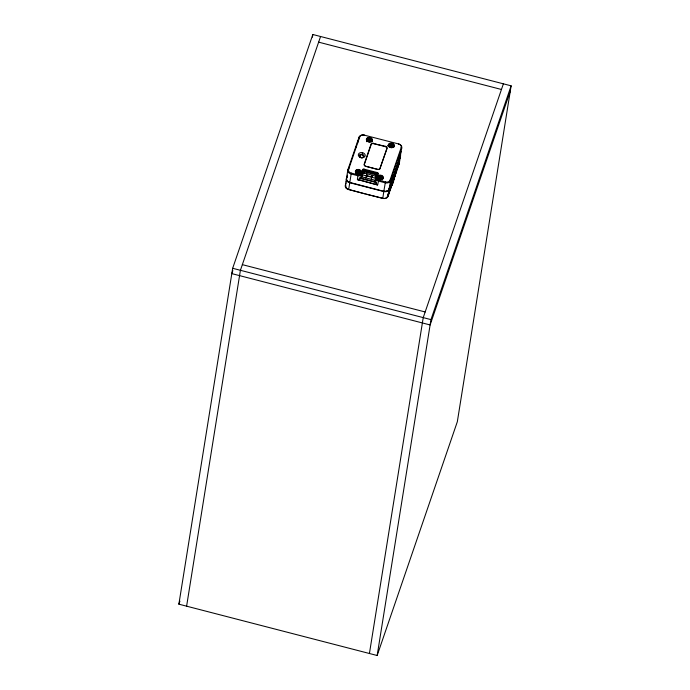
<?xml version="1.0" encoding="UTF-8"?>
<svg xmlns="http://www.w3.org/2000/svg" width="690" height="690" viewBox="0 0 690 690"><rect width="100%" height="100%" fill="white"/><g stroke="black" fill="none" stroke-linecap="round" stroke-linejoin="round"><path stroke-width="1.03" d="M392.627 176.097L392.032 178.408L392.593 176.036M389.815 189.931L388.901 193.519L389.781 189.905M398.535 143.856L398.527 143.917A3.795 2.803 9.1 0 1 401.175 147.6L401.718 148.143A4.425 3.277 9.1 0 0 398.518 143.951L398.51 143.805M360.948 175.165L360.534 174.423M360.672 177.39L361.077 178.141L375.05 181.755L375.714 181.254A3.157 2.346 8.5 0 1 375.731 180.176C375.636 177.183 380.138 168.472 376.869 177.787A2.527 1.872 9.1 0 0 378.698 180.194L385.425 181.936A3.795 2.803 9.1 0 0 389.997 180.211L390.54 180.754L388.988 189.302A4.261 3.157 9.1 0 1 383.838 191.242L382.803 198.289A3.717 2.769 9.7 0 0 387.306 196.581L387.996 196.452L388.737 194.33M349.037 167.359L348.278 169.352M349.304 167.308L349.476 166.402M390.29 145.676L392.17 145.918L391.247 146.168L391.109 147.013L390.212 146.487L390.428 144.84L391.411 144.555L392.308 145.081L392.093 146.729L392.308 145.081M388.548 146.004L388.427 146.582A2.691 1.992 9.1 0 1 389.479 145.314M388.522 146.392L388.289 145.254M361.776 177.321A3.795 2.812 9.1 0 1 361.112 178.115L360.697 177.399A3.157 2.346 9.7 0 0 361.362 176.459C364.967 160.365 360.922 180.961 363.966 169.11L377.335 172.569A1.268 0.932 9.1 0 1 378.249 173.776M398.458 143.908L364.311 135.145A3.795 2.803 9.1 0 0 359.74 136.87L359.067 137.094L358.74 139.173M375.774 180.28L377.051 176.519L376.628 176.019M178.874 604.173L232.668 268.289L312.837 34.5L511.126 85.827L457.332 421.711L377.163 655.5L178.874 604.173L179.918 601.119M186.611 606.174L240.413 270.29L320.574 36.501M312.406 37.165L312.837 34.5M349.011 189.534L348.683 189.448A3.717 2.777 8.8 0 1 345.992 185.886L345.38 185.325L347.889 169.714L359.059 137.138A4.425 3.277 9.1 0 1 364.398 135.119L364.311 135.145M351.296 173.104L358.024 174.846A2.527 1.872 9.1 0 0 361.068 173.699L361.612 174.26A3.157 2.329 8.6 0 1 357.8 175.7L351.081 173.966A4.425 3.26 9.1 0 1 347.881 169.749L348.554 169.49A3.795 2.803 9.1 0 0 351.296 173.104L348.683 189.448M355.816 172.802L356.075 171.206M357.411 171.318L357.386 172.974L357.411 171.318L358.3 170.904L359.292 171.31L359.257 172.966L359.292 171.31M357.273 172.155L358.3 170.904M358.377 173.38L359.395 172.129M360.447 174.001L360.706 172.405M363.432 156.63L363.449 156.535A1.898 1.397 9.1 0 0 360.956 154.793A1.898 1.397 9.1 0 0 360.396 157.156A1.898 1.397 9.1 0 0 363.457 156.535M363.734 156.716L363.759 156.544A2.208 1.639 9.1 0 0 360.844 154.56A2.208 1.639 9.1 0 0 360.189 157.32A2.208 1.639 9.1 0 0 363.768 156.596M361.327 176.847L361.465 176.14M376.611 176.217L375.239 180.306L361.836 176.838L362.906 172.595L363.811 172.905L364.113 171.017L376.3 174.173L375.8 176.64L376.611 176.217L375.705 175.907L375.619 176.459L376.231 176.614L376.628 175.458L376.015 175.295L375.8 176.64M362.819 173.147L363.216 171.983L363.828 172.146L363.432 173.302L362.949 172.621M363.216 171.983L363 173.328L363.613 173.483L364.191 171.767L375.765 174.76L375.213 178.244M368.417 139.251L368.288 140.087L370.168 140.148L370.297 139.302L368.417 139.251L368.339 140.907L369.314 141.338L370.297 139.302M363.432 173.302L364.113 171.017M363.613 173.483L363.828 172.146M369.193 139.708L369.331 138.871M363.915 173.509L364.191 171.767M370.228 140.967L370.358 140.122M365.838 178.115L366.795 173.94L366.433 175.89M371.263 179.521L372.221 175.346L371.953 177.028L366.261 175.501M375.239 180.306L376.317 176.071L376.231 176.614M375.653 180.573L377.102 176.183M376.412 176.804L376.628 175.458M377.758 178.486L378.017 176.89M379.914 176.623L379.129 178.063L379.914 176.623L380.992 176.795L381.285 178.417L380.992 176.795M379.552 178.848L379.259 177.226M380.63 179.02L381.423 177.58M382.389 179.685L382.648 178.089M388.091 146.289L388.142 145.555M390.212 146.487L390.428 144.84M391.273 145.4L391.411 144.555M388.988 189.302L388.039 196.339A4.425 3.286 9.5 0 1 382.709 198.366L366.235 194.166M346.501 178.192A4.425 3.269 9.1 0 0 349.692 182.41L383.83 191.311A4.261 3.157 9.1 0 0 388.979 189.379L400.269 156.397A4.261 3.157 9.1 0 0 399.855 154.146M369.426 653.499L423.229 317.616L503.389 83.826M377.163 655.5L430.965 319.617L511.126 85.827M348.105 170.171L348.062 170.758M378.698 180.194L377.68 184.756A1.863 1.268 19.1 0 1 376.611 184.704L358.429 179.728A4.295 4.071 29.3 0 0 360.094 178.503L376.093 182.522L375.705 181.289L375.127 181.703A3.786 2.803 9.1 0 1 374.981 180.737M376.611 184.704L358.429 179.728M358.127 141.096L358.205 140.458L357.325 143.149M346.251 181.772L346.725 179.866M356.083 147.324L356.376 146.125M377.257 175.467C378.776 172.241 375.524 173.915 377.085 175.916M348.786 168.645L348.579 169.447L359.74 136.87M362.164 154.431L362.604 152.706M380.268 168.326A2.277 1.682 9.1 0 1 377.525 169.361L365.864 166.316A2.018 1.492 9.1 0 1 364.398 164.393L371.203 144.546A2.018 1.492 9.1 0 1 373.644 143.624L385.434 146.306A2.277 1.682 9.1 0 1 387.073 148.479L380 168.429A2.018 1.492 9.1 0 1 377.559 169.352L365.829 166.333A2.277 1.682 9.1 0 1 364.182 164.16L370.987 144.314A2.277 1.682 9.1 0 1 373.73 143.279M380 168.429L386.805 148.583A2.018 1.492 9.1 0 0 385.339 146.651L385.434 146.306M388.384 193.631L391.006 186.136M395.577 173.69L395.879 172.612M395.646 173.457L395.767 173M357.774 142.614L357.593 143.227M376.179 179.107L376.852 178.65M395.594 173.621L395.197 175.053M396 172.181L396.163 171.594M396.077 171.905L396.388 170.81M346.716 181.134L346.501 181.85M395.172 175.122L394.119 178.589M396.379 170.835L396.543 170.258M396.526 170.327L398.501 163.944A3.717 2.751 9.1 0 0 398.484 162.521A3.726 2.751 9.9 0 1 398.501 163.944L399.234 163.694L400.39 156.621A4.425 3.269 9.1 0 0 399.898 154.094A4.261 3.157 9.1 0 1 400.278 156.38L401.718 148.143L390.531 180.789A4.425 3.26 9.1 0 1 385.201 182.798L378.482 181.056A3.157 2.329 9.7 0 1 376.197 178.037L376.869 177.787M395.103 175.372L394.732 176.64M396.621 169.982L397.682 166.54L397.276 168.524M347.32 176.338L346.63 178.339A4.261 3.157 9.1 0 0 349.718 182.41L349.718 182.41M397.561 166.859L397.751 166.256M377.335 172.569L377.111 173.423L362.5 169.697L361.068 173.699M385.425 181.936L383.838 191.242A4.425 3.269 9.1 0 0 389.151 189.241L400.442 156.32A4.425 3.277 9.1 0 0 399.829 153.646M397.845 165.954L398.018 165.393M397.975 165.505L398.303 164.505M358.024 174.846L357.377 179.495A1.863 1.268 19.1 0 0 358.377 179.987M394.111 178.598L391.454 185.972M396.405 172.043L390.876 188.163M396.457 171.896L398.527 165.764M398.596 165.566L399.234 163.694A4.269 3.165 8.3 0 0 398.803 161.21L398.768 161.219M232.858 270.575L231.814 273.62L430.112 324.947L510.272 91.158M347.527 175.2L346.458 178.477A4.425 3.277 9.1 0 0 349.649 182.695L383.778 191.535A4.425 3.277 9.1 0 0 389.108 189.517L400.26 156.475M361.836 176.838L363.199 172.75L376.585 176.39M375.3 176.14L375.765 174.76M375.619 176.459L376.3 174.173M389.997 180.211L401.175 147.6M387.444 196.184L387.84 195.063M346.078 183.281L345.388 185.3A4.269 3.14 9.9 0 0 345.88 187.784L345.863 187.809M388.824 194.08L390.807 188.361M397.233 168.653L397.587 166.739M387.495 196.029L387.927 194.83M388.056 194.52L388.436 193.519M388.108 194.347L388.625 193.019M392.032 184.506L391.549 185.731M388.565 193.148L389.402 191.009M389.496 190.768L389.979 189.586M391.428 186.041L390.859 187.43M390.074 189.345L390.799 187.585M398.932 163.202L397.992 166.851M398.035 166.842L398.975 163.271M390.971 186.119L390.402 188.525M372.074 140.432A2.769 2.044 9.1 0 0 368.408 137.888A2.769 2.044 9.1 0 0 367.598 141.346A2.769 2.044 9.1 0 0 372.074 140.432L372.367 140.458M379.785 177.459L380.863 177.641M379.69 178.003L380.768 178.184M363.492 172.181L362.733 172.466L361.405 176.951M367.304 194.442L382.803 198.289M318.633 42.15L501.449 89.476M373.644 143.624L385.339 146.651M362.164 174.777L375.567 178.244M364.57 193.743L367.235 194.433M242.345 264.641L425.161 311.966M232.668 268.289L430.965 319.617M348.916 189.508L348.579 189.526A4.425 3.295 8.9 0 1 346.363 188.37L346.13 188.129M365.174 193.89L348.778 189.578M364.104 193.614L349.14 189.569M377.37 176.631L377.473 178.408A2.691 1.992 9.1 0 1 381.182 177.339M362.44 169.688L362.5 169.697A1.268 0.932 9.1 0 1 363.966 169.11M358.162 171.75L359.154 172.155M357.524 172.138L358.515 172.543M368.477 140.061L369.443 140.501M390.35 145.65L391.247 146.168M388.125 145.366L388.539 145.832M375.119 181.85L375.671 182.557M355.514 172.802A2.691 1.992 9.1 0 1 356.402 171.75M360.111 172.19A2.691 1.992 9.1 0 1 360.81 173.57M381.984 177.813A2.691 1.992 9.1 0 1 382.726 179.029M366.683 140.363A2.691 1.992 9.1 0 1 367.39 139.716M371.341 140.398A2.691 1.992 9.1 0 1 371.772 141.829M392.895 145.719A2.691 1.992 9.1 0 1 393.731 147.358M359.835 172.276A2.398 1.777 9.1 0 1 360.344 174.242M355.79 173.578A2.398 1.777 9.1 0 1 356.402 172.052M379.198 177.356A2.398 1.777 9.1 0 1 381.708 177.899A2.398 1.777 9.1 0 1 382.338 179.805M377.81 178.356A2.398 1.777 9.1 0 1 378.465 177.649M366.839 141.735A2.398 1.777 9.1 0 1 367.442 139.975M369.185 139.587A2.398 1.777 9.1 0 1 369.53 139.639M370.996 140.389A2.398 1.777 9.1 0 1 371.487 141.778M388.694 146.634A2.398 1.777 9.1 0 1 389.514 145.573M392.929 146.073A2.398 1.777 9.1 0 1 393.438 147.324M388.953 145.262A1.173 0.785 18.9 0 1 389.281 145.987M372.091 141.536A1.173 0.785 18.9 0 1 372.264 141.226M375.714 182.548A4.295 4.071 29.3 0 0 376.628 184.471A2.122 1.82 32.3 0 0 377.62 184.825M358.421 179.616A2.122 1.665 12.1 0 1 357.472 179.443M377.482 184.903A3.062 2.829 26.8 0 1 376.266 182.531M359.576 178.21A3.062 2.829 26 0 1 357.48 179.719M359.438 178.374A1.371 0.535 -42 0 1 360.767 177.183M393.869 177.968A22.115 16.353 9.1 0 1 390.014 187.671M390.704 181.668L391.704 178.192L390.713 181.617M398.673 158.804L399.303 156.458L398.673 158.769M399.864 154.974L400.856 151.472L399.864 154.914M356.687 173.432A2.769 2.044 9.1 0 0 361.103 172.397A2.769 2.044 9.1 0 0 357.334 169.947A2.769 2.044 9.1 0 0 356.687 173.432M356.523 173.406A3.088 2.286 9.1 0 0 361.439 172.25A3.088 2.286 9.1 0 0 357.248 169.516A3.088 2.286 9.1 0 0 356.523 173.406M378.543 179.064A2.769 2.044 9.1 0 0 383.019 178.149A2.769 2.044 9.1 0 0 379.362 175.605A2.769 2.044 9.1 0 0 378.543 179.064M378.379 179.02A3.088 2.286 9.1 0 0 383.364 178.011A3.088 2.286 9.1 0 0 379.284 175.174A3.088 2.286 9.1 0 0 378.379 179.02M367.425 141.303A3.088 2.286 9.1 0 0 372.41 140.294A3.088 2.286 9.1 0 0 368.331 137.457A3.088 2.286 9.1 0 0 367.425 141.303M389.609 147.074A2.769 2.044 9.1 0 0 394.024 146.038A2.769 2.044 9.1 0 0 390.255 143.589A2.769 2.044 9.1 0 0 389.609 147.074M389.445 147.048A3.088 2.286 9.1 0 0 394.37 145.892A3.088 2.286 9.1 0 0 390.169 143.158A3.088 2.286 9.1 0 0 389.445 147.048M360.223 157.156A2.208 1.639 9.1 0 0 363.794 156.423A2.208 1.639 9.1 0 0 360.87 154.396A2.208 1.639 9.1 0 0 360.223 157.156M359.645 157.044A3.476 2.57 9.1 0 0 365.191 155.75A3.476 2.57 9.1 0 0 360.456 152.662A3.476 2.57 9.1 0 0 359.645 157.044M356.859 173.069A2.398 1.777 9.1 0 0 360.741 172.276A2.398 1.777 9.1 0 0 357.567 170.076A2.398 1.777 9.1 0 0 356.859 173.069M378.801 178.753A2.398 1.777 9.1 0 0 382.683 177.96A2.398 1.777 9.1 0 0 379.5 175.752A2.398 1.777 9.1 0 0 378.801 178.753M367.917 141.079A2.398 1.777 9.1 0 0 371.738 140.182A2.398 1.777 9.1 0 0 368.469 138.052A2.398 1.777 9.1 0 0 367.917 141.079M389.85 146.754A2.398 1.777 9.1 0 0 393.68 145.857A2.398 1.777 9.1 0 0 390.411 143.727A2.398 1.777 9.1 0 0 389.85 146.754M357.015 172.966A2.277 1.682 9.1 0 0 360.646 172.112A2.277 1.682 9.1 0 0 357.549 170.094A2.277 1.682 9.1 0 0 357.015 172.966M378.957 178.641A2.277 1.682 9.1 0 0 382.579 177.796A2.277 1.682 9.1 0 0 379.483 175.778A2.277 1.682 9.1 0 0 378.957 178.641M368.003 140.924A2.277 1.682 9.1 0 0 371.634 140.079A2.277 1.682 9.1 0 0 368.538 138.06A2.277 1.682 9.1 0 0 368.003 140.924M389.945 146.599A2.277 1.682 9.1 0 0 393.567 145.754A2.277 1.682 9.1 0 0 390.471 143.736A2.277 1.682 9.1 0 0 389.945 146.599"/></g></svg>
